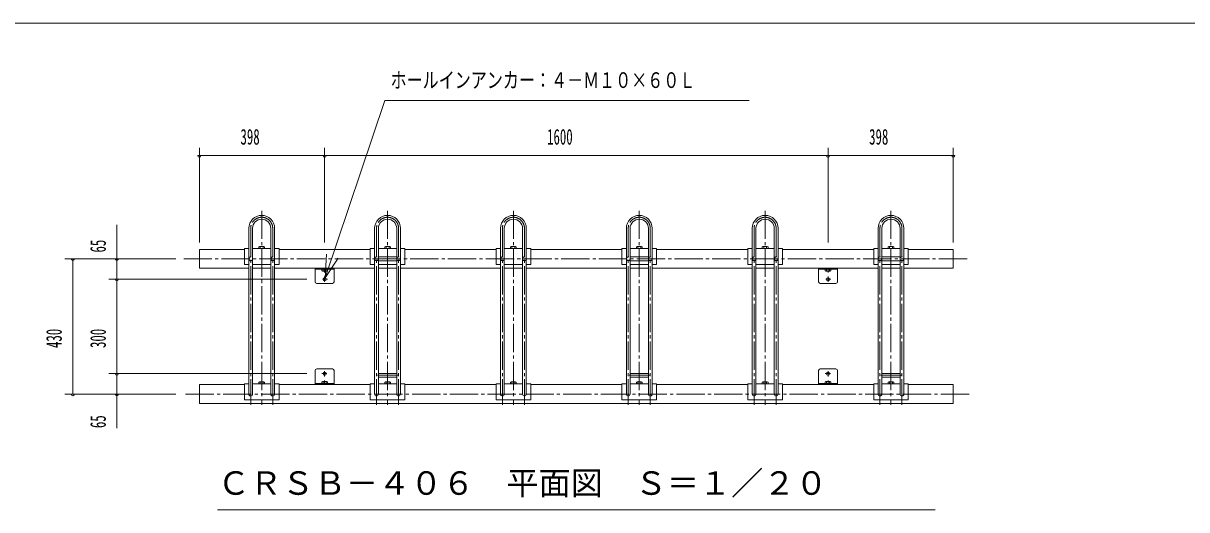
# Model space of a CAD drawing. Units: millimetres, scale not verified. Extents: x -5740 to 5740, y -4020 to 4020.
# Drawn here: x -2123 to 1575, y 2474 to 4020 of the extents above; entities that cross this region are included whole.
import ezdxf
from ezdxf.enums import TextEntityAlignment as Align

# ---------------------------------------------------------------- set-up
doc = ezdxf.new("R2010")
doc.units = ezdxf.units.MM
doc.header["$LTSCALE"] = 10
doc.linetypes.add('CHAIN2', pattern=[12, 9, -1, 1, -1])
doc.linetypes.add('DASHED3', pattern=[4, 3, -1])
for name, color, linetype, lineweight in [('0-2_2_0_BOLD', 7, 'Continuous', 18), ('0-3_HIDDEN', 3, 'DASHED3', 18), ('0-4_2_2_CENTER', 3, 'CHAIN2', 18), ('0-5_2_5_DIM', 3, 'Continuous', 18), ('0-7_F_F_', 5, 'Continuous', 18)]:
    doc.layers.add(name, color=color, linetype=linetype, lineweight=lineweight)
doc.styles.add('ＭＳ ゴシック', font='')
doc.styles.get('ＭＳ ゴシック').set_extended_font_data('MS Gothic')

msp = doc.modelspace()

# ---------------------------------------------------------------- linework, layer by layer
at = {"layer": '0-2_2_0_BOLD'}
for p, q in [((-1406.3, 3368.41), (-1406.3, 2841.4)), ((-1394.3, 3368.41), (-1394.3, 2841.4)), ((-1336.3, 3368.41), (-1336.3, 2841.4)), ((-1324.3, 3368.41), (-1324.3, 2841.4)), ((-1006.3, 3368.41), (-1006.3, 2841.4)), ((-994.3, 3368.41), (-994.3, 2841.4)), ((-936.3, 3368.41), (-936.3, 2841.4)), ((-924.3, 3368.41), (-924.3, 2841.4)), ((-606.3, 3368.41), (-606.3, 2841.4)), ((-594.3, 3368.41), (-594.3, 2841.4)), ((-536.3, 3368.41), (-536.3, 2841.4)), ((-524.3, 3368.41), (-524.3, 2841.4)), ((-206.3, 3368.41), (-206.3, 2841.4)), ((-194.3, 3368.41), (-194.3, 2841.4)), ((-136.3, 3368.41), (-136.3, 2841.4)), ((-124.3, 3368.41), (-124.3, 2841.4)), ((193.7, 3368.41), (193.7, 2841.4)), ((205.7, 3368.41), (205.7, 2841.4)), ((263.7, 3368.41), (263.7, 2841.4)), ((275.7, 3368.41), (275.7, 2841.4)), ((593.7, 3368.41), (593.7, 2841.4)), ((605.7, 3368.41), (605.7, 2841.4)), ((663.7, 3368.41), (663.7, 2841.4)), ((675.7, 3368.41), (675.7, 2841.4)), ((-1563.3, 3301.4), (-1563.3, 3241.4)), ((-1420.3, 3301.4), (-1563.3, 3301.4)), ((-1420.3, 3303.7), (-1406.3, 3303.7)), ((-1420.3, 3253.71), (-1420.3, 3303.7)), ((-1394.3, 3303.7), (-1336.3, 3303.7)), ((-1374.5, 3309.21), (-1374.5, 3303.7)), ((-1372.2, 3310.1), (-1358.4, 3310.1)), ((-1369.9, 3303.7), (-1369.9, 3309.21)), ((-1360.7, 3303.7), (-1360.7, 3309.21)), ((-1356.1, 3303.7), (-1356.1, 3309.21)), ((-1020.3, 3301.4), (-1310.3, 3301.4)), ((-1020.3, 3303.7), (-1006.3, 3303.7)), ((-1020.3, 3253.71), (-1020.3, 3303.7)), ((-994.3, 3303.7), (-936.3, 3303.7)), ((-974.5, 3309.21), (-974.5, 3303.7)), ((-972.2, 3310.1), (-958.4, 3310.1)), ((-969.9, 3303.7), (-969.9, 3309.21)), ((-960.7, 3303.7), (-960.7, 3309.21)), ((-956.1, 3303.7), (-956.1, 3309.21)), ((-620.3, 3301.4), (-910.3, 3301.4)), ((-620.3, 3303.7), (-606.3, 3303.7)), ((-620.3, 3253.71), (-620.3, 3303.7)), ((-594.3, 3303.7), (-536.3, 3303.7)), ((-574.5, 3309.21), (-574.5, 3303.7)), ((-572.2, 3310.1), (-558.4, 3310.1)), ((-569.9, 3303.7), (-569.9, 3309.21)), ((-560.7, 3303.7), (-560.7, 3309.21)), ((-556.1, 3303.7), (-556.1, 3309.21)), ((-220.3, 3301.4), (-510.3, 3301.4)), ((-220.3, 3303.7), (-206.3, 3303.7)), ((-220.3, 3253.71), (-220.3, 3303.7)), ((-194.3, 3303.7), (-136.3, 3303.7)), ((-174.5, 3309.21), (-174.5, 3303.7)), ((-172.2, 3310.1), (-158.4, 3310.1)), ((-169.9, 3303.7), (-169.9, 3309.21)), ((-160.7, 3303.7), (-160.7, 3309.21)), ((-156.1, 3303.7), (-156.1, 3309.21)), ((-110.3, 3303.7), (-124.3, 3303.7)), ((-110.3, 3253.71), (-110.3, 3303.7)), ((179.7, 3301.4), (-110.3, 3301.4)), ((205.7, 3303.7), (263.7, 3303.7)), ((225.5, 3309.21), (225.5, 3303.7)), ((227.8, 3310.1), (241.6, 3310.1)), ((230.1, 3303.7), (230.1, 3309.21)), ((239.3, 3303.7), (239.3, 3309.21)), ((243.9, 3303.7), (243.9, 3309.21)), ((289.7, 3303.7), (275.7, 3303.7)), ((289.7, 3253.71), (289.7, 3303.7)), ((579.7, 3301.4), (289.7, 3301.4)), ((579.7, 3303.7), (593.7, 3303.7)), ((579.7, 3253.71), (579.7, 3303.7)), ((605.7, 3303.7), (663.7, 3303.7)), ((625.5, 3309.21), (625.5, 3303.7)), ((627.8, 3310.1), (641.6, 3310.1)), ((630.1, 3303.7), (630.1, 3309.21)), ((639.3, 3303.7), (639.3, 3309.21)), ((643.9, 3303.7), (643.9, 3309.21)), ((689.7, 3303.7), (675.7, 3303.7)), ((-936.3, 3277.4), (-994.3, 3277.4)), ((-936.3, 3265.4), (-994.3, 3265.4)), ((-136.3, 3277.4), (-194.3, 3277.4)), ((-136.3, 3265.4), (-194.3, 3265.4)), ((663.7, 3277.4), (605.7, 3277.4)), ((663.7, 3265.4), (605.7, 3265.4)), ((-1563.3, 3241.4), (-1406.3, 3241.4)), ((-1406.3, 3253.71), (-1420.3, 3253.71)), ((-1336.3, 3253.71), (-1394.3, 3253.71)), ((-1394.3, 3241.4), (-1336.3, 3241.4)), ((-1324.3, 3241.4), (-1006.3, 3241.4)), ((-1195.3, 3198.41), (-1195.3, 3241.4)), ((-1195.3, 3238.2), (-1135.3, 3238.2)), ((-1174.5, 3238.2), (-1174.5, 3232.7)), ((-1158.4, 3231.8), (-1172.2, 3231.8)), ((-1169.9, 3238.2), (-1169.9, 3232.7)), ((-1160.7, 3238.2), (-1160.7, 3232.7)), ((-1156.1, 3232.7), (-1156.1, 3238.2)), ((-1135.3, 3198.41), (-1135.3, 3241.4)), ((-1006.3, 3253.71), (-1020.3, 3253.71)), ((-936.3, 3253.71), (-994.3, 3253.71)), ((-994.3, 3241.4), (-936.3, 3241.4)), ((-924.3, 3241.4), (-606.3, 3241.4)), ((-606.3, 3253.71), (-620.3, 3253.71)), ((-536.3, 3253.71), (-594.3, 3253.71)), ((-594.3, 3241.4), (-536.3, 3241.4)), ((-524.3, 3241.4), (-206.3, 3241.4)), ((-206.3, 3253.71), (-220.3, 3253.71)), ((-136.3, 3253.71), (-194.3, 3253.71)), ((-194.3, 3241.4), (-136.3, 3241.4)), ((-124.3, 3253.71), (-110.3, 3253.71)), ((-124.3, 3241.4), (193.7, 3241.4)), ((263.7, 3253.71), (205.7, 3253.71)), ((205.7, 3241.4), (263.7, 3241.4)), ((275.7, 3253.71), (289.7, 3253.71)), ((275.7, 3241.4), (593.7, 3241.4)), ((404.7, 3198.41), (404.7, 3241.4)), ((404.7, 3238.2), (464.7, 3238.2)), ((425.5, 3238.2), (425.5, 3232.7)), ((441.6, 3231.8), (427.8, 3231.8)), ((430.1, 3238.2), (430.1, 3232.7)), ((439.3, 3238.2), (439.3, 3232.7)), ((443.9, 3232.7), (443.9, 3238.2)), ((464.7, 3198.41), (464.7, 3241.4)), ((593.7, 3253.71), (579.7, 3253.71)), ((663.7, 3253.71), (605.7, 3253.71)), ((605.7, 3241.4), (663.7, 3241.4)), ((-1190.3, 3193.4), (-1140.3, 3193.4)), ((409.7, 3193.4), (459.7, 3193.4)), ((-1140.3, 2921.41), (-1190.3, 2921.41)), ((459.7, 2921.41), (409.7, 2921.41)), ((-1195.3, 2916.4), (-1195.3, 2871.41)), ((-1135.3, 2916.4), (-1135.3, 2871.41)), ((-936.3, 2907.4), (-994.3, 2907.4)), ((-936.3, 2895.4), (-994.3, 2895.4)), ((-136.3, 2907.4), (-194.3, 2907.4)), ((-136.3, 2895.4), (-194.3, 2895.4)), ((404.7, 2916.4), (404.7, 2871.41)), ((464.7, 2916.4), (464.7, 2871.41)), ((663.7, 2907.4), (605.7, 2907.4)), ((663.7, 2895.4), (605.7, 2895.4)), ((-1563.3, 2871.41), (-1563.3, 2811.4)), ((-1420.3, 2871.41), (-1563.3, 2871.41)), ((-1420.3, 2823.7), (-1420.3, 2873.71)), ((-1420.3, 2873.71), (-1406.3, 2873.71)), ((-1394.3, 2873.71), (-1336.3, 2873.71)), ((-1374.5, 2879.2), (-1374.5, 2873.71)), ((-1372.2, 2880.11), (-1358.4, 2880.11)), ((-1369.9, 2873.71), (-1369.9, 2879.2)), ((-1360.7, 2873.71), (-1360.7, 2879.2)), ((-1356.1, 2873.71), (-1356.1, 2879.2)), ((-1324.3, 2873.71), (-1310.3, 2873.71)), ((-1310.3, 2823.7), (-1310.3, 2873.71)), ((-1020.3, 2871.41), (-1310.3, 2871.41)), ((-1135.3, 2874.6), (-1195.3, 2874.6)), ((-1174.5, 2880.11), (-1174.5, 2874.6)), ((-1172.2, 2881), (-1158.4, 2881)), ((-1169.9, 2874.6), (-1169.9, 2880.11)), ((-1160.7, 2874.6), (-1160.7, 2880.11)), ((-1156.1, 2874.6), (-1156.1, 2880.11)), ((-1020.3, 2823.7), (-1020.3, 2873.71)), ((-1020.3, 2873.71), (-1006.3, 2873.71)), ((-994.3, 2873.71), (-936.3, 2873.71)), ((-974.5, 2879.2), (-974.5, 2873.71)), ((-972.2, 2880.11), (-958.4, 2880.11)), ((-969.9, 2873.71), (-969.9, 2879.2)), ((-960.7, 2873.71), (-960.7, 2879.2)), ((-956.1, 2873.71), (-956.1, 2879.2)), ((-924.3, 2873.71), (-910.3, 2873.71)), ((-910.3, 2823.7), (-910.3, 2873.71)), ((-620.3, 2871.41), (-910.3, 2871.41)), ((-620.3, 2823.7), (-620.3, 2873.71)), ((-620.3, 2873.71), (-606.3, 2873.71)), ((-594.3, 2873.71), (-536.3, 2873.71)), ((-574.5, 2879.2), (-574.5, 2873.71)), ((-572.2, 2880.11), (-558.4, 2880.11)), ((-569.9, 2873.71), (-569.9, 2879.2)), ((-560.7, 2873.71), (-560.7, 2879.2)), ((-556.1, 2873.71), (-556.1, 2879.2)), ((-524.3, 2873.71), (-510.3, 2873.71)), ((-510.3, 2823.7), (-510.3, 2873.71)), ((-220.3, 2871.41), (-510.3, 2871.41)), ((-220.3, 2873.71), (-206.3, 2873.71)), ((-194.3, 2873.71), (-136.3, 2873.71)), ((-174.5, 2879.2), (-174.5, 2873.71)), ((-172.2, 2880.11), (-158.4, 2880.11)), ((-169.9, 2873.71), (-169.9, 2879.2)), ((-160.7, 2873.71), (-160.7, 2879.2)), ((-156.1, 2873.71), (-156.1, 2879.2)), ((-124.3, 2873.71), (-110.3, 2873.71)), ((-110.3, 2823.7), (-110.3, 2873.71)), ((179.7, 2871.41), (-110.3, 2871.41)), ((179.7, 2823.7), (179.7, 2873.71)), ((179.7, 2873.71), (193.7, 2873.71)), ((205.7, 2873.71), (263.7, 2873.71)), ((225.5, 2879.2), (225.5, 2873.71)), ((227.8, 2880.11), (241.6, 2880.11)), ((230.1, 2873.71), (230.1, 2879.2)), ((239.3, 2873.71), (239.3, 2879.2)), ((243.9, 2873.71), (243.9, 2879.2)), ((275.7, 2873.71), (289.7, 2873.71)), ((289.7, 2823.7), (289.7, 2873.71)), ((579.7, 2871.41), (289.7, 2871.41)), ((464.7, 2874.6), (404.7, 2874.6)), ((425.5, 2880.11), (425.5, 2874.6)), ((427.8, 2881), (441.6, 2881)), ((430.1, 2874.6), (430.1, 2880.11)), ((439.3, 2874.6), (439.3, 2880.11)), ((443.9, 2874.6), (443.9, 2880.11)), ((579.7, 2873.71), (593.7, 2873.71)), ((605.7, 2873.71), (663.7, 2873.71)), ((625.5, 2879.2), (625.5, 2873.71)), ((627.8, 2880.11), (641.6, 2880.11)), ((630.1, 2873.71), (630.1, 2879.2)), ((639.3, 2873.71), (639.3, 2879.2)), ((643.9, 2873.71), (643.9, 2879.2)), ((675.7, 2873.71), (689.7, 2873.71)), ((689.7, 2823.7), (689.7, 2873.71)), ((832.7, 2871.41), (689.7, 2871.41)), ((832.7, 2811.4), (832.7, 2871.41)), ((-1563.3, 2811.4), (832.7, 2811.4)), ((-1310.3, 2823.7), (-1420.3, 2823.7)), ((-910.3, 2823.7), (-1020.3, 2823.7)), ((-510.3, 2823.7), (-620.3, 2823.7)), ((289.7, 2823.7), (179.7, 2823.7))]:
    msp.add_line(p, q, dxfattribs=at)
for points in [[(-1324.3, 3253.71), (-1310.3, 3253.71), (-1310.3, 3303.7), (-1324.3, 3303.7)], [(-924.3, 3253.71), (-910.3, 3253.71), (-910.3, 3303.7), (-924.3, 3303.7)], [(-524.3, 3253.71), (-510.3, 3253.71), (-510.3, 3303.7), (-524.3, 3303.7)], [(193.7, 3253.71), (179.7, 3253.71), (179.7, 3303.7), (193.7, 3303.7)], [(675.7, 3253.71), (689.7, 3253.71), (689.7, 3303.7)], [(675.7, 3241.4), (832.7, 3241.4), (832.7, 3301.4), (689.7, 3301.4)], [(-110.3, 2823.7), (-220.3, 2823.7), (-220.3, 2873.71)], [(689.7, 2823.7), (579.7, 2823.7), (579.7, 2873.71)]]:
    msp.add_lwpolyline(points, dxfattribs=at)
for centre in [(-1165.3, 3206.41), (434.7, 3206.41), (-1165.3, 2906.4), (434.7, 2906.4)]:
    msp.add_circle(centre, 5, dxfattribs=at)
for centre, radius, start, end in [((-1365.3, 3368.41), 41, 0, 180), ((-965.3, 3368.41), 41, 0, 180), ((-565.3, 3368.41), 41, 0, 180), ((-165.3, 3368.41), 41, 0, 180), ((234.7, 3368.41), 41, 0, 180), ((634.7, 3368.41), 41, 0, 180), ((-1365.3, 3368.41), 29, 0, 180), ((-965.3, 3368.41), 29, 0, 180), ((-565.3, 3368.41), 29, 0, 180), ((-165.3, 3368.41), 29, 0, 180), ((234.7, 3368.41), 29, 0, 180), ((634.7, 3368.41), 29, 0, 180), ((-1372.2, 3306.7), 3.4, 47.29999, 132.7), ((-1365.3, 3297.9), 12.2, 67.89999, 112.09999), ((-1358.4, 3306.7), 3.4, 47.29999, 132.7), ((-972.2, 3306.7), 3.4, 47.29999, 132.7), ((-965.3, 3297.9), 12.2, 67.89999, 112.09999), ((-958.4, 3306.7), 3.4, 47.29999, 132.7), ((-572.2, 3306.7), 3.4, 47.29999, 132.7), ((-565.3, 3297.9), 12.2, 67.89999, 112.09999), ((-558.4, 3306.7), 3.4, 47.29999, 132.7), ((-172.2, 3306.7), 3.4, 47.29999, 132.7), ((-165.3, 3297.9), 12.2, 67.89999, 112.09999), ((-158.4, 3306.7), 3.4, 47.29999, 132.7), ((227.8, 3306.7), 3.4, 47.29999, 132.7), ((234.7, 3297.9), 12.2, 67.89999, 112.09999), ((241.6, 3306.7), 3.4, 47.29999, 132.7), ((627.8, 3306.7), 3.4, 47.29999, 132.7), ((634.7, 3297.9), 12.2, 67.89999, 112.09999), ((641.6, 3306.7), 3.4, 47.29999, 132.7), ((-1172.2, 3235.2), 3.4, 227.29999, 312.70001), ((-1165.3, 3244), 12.2, 247.89999, 292.09998), ((-1158.4, 3235.2), 3.4, 227.29999, 312.70001), ((427.8, 3235.2), 3.4, 227.29999, 312.70001), ((434.7, 3244), 12.2, 247.89999, 292.09998), ((441.6, 3235.2), 3.4, 227.29999, 312.70001), ((-1190.3, 3198.41), 5, 180, 270), ((-1140.3, 3198.41), 5, 270, 0), ((409.7, 3198.41), 5, 180, 270), ((459.7, 3198.41), 5, 270, 0), ((-1190.3, 2916.4), 5, 90, 180), ((-1140.3, 2916.4), 5, 0, 90), ((409.7, 2916.4), 5, 90, 180), ((459.7, 2916.4), 5, 0, 90), ((-1372.2, 2876.7), 3.4, 47.29999, 132.7), ((-1365.3, 2867.91), 12.2, 67.89999, 112.09999), ((-1358.4, 2876.7), 3.4, 47.29999, 132.7), ((-1172.2, 2877.6), 3.4, 47.29999, 132.7), ((-1165.3, 2868.8), 12.2, 67.89999, 112.09999), ((-1158.4, 2877.6), 3.4, 47.29999, 132.7), ((-972.2, 2876.7), 3.4, 47.29999, 132.7), ((-965.3, 2867.91), 12.2, 67.89999, 112.09999), ((-958.4, 2876.7), 3.4, 47.29999, 132.7), ((-572.2, 2876.7), 3.4, 47.29999, 132.7), ((-565.3, 2867.91), 12.2, 67.89999, 112.09999), ((-558.4, 2876.7), 3.4, 47.29999, 132.7), ((-172.2, 2876.7), 3.4, 47.29999, 132.7), ((-165.3, 2867.91), 12.2, 67.89999, 112.09999), ((-158.4, 2876.7), 3.4, 47.29999, 132.7), ((227.8, 2876.7), 3.4, 47.29999, 132.7), ((234.7, 2867.91), 12.2, 67.89999, 112.09999), ((241.6, 2876.7), 3.4, 47.29999, 132.7), ((427.8, 2877.6), 3.4, 47.29999, 132.7), ((434.7, 2868.8), 12.2, 67.89999, 112.09999), ((441.6, 2877.6), 3.4, 47.29999, 132.7), ((627.8, 2876.7), 3.4, 47.29999, 132.7), ((634.7, 2867.91), 12.2, 67.89999, 112.09999), ((641.6, 2876.7), 3.4, 47.29999, 132.7), ((-1400.3, 2841.4), 6, 180, 0), ((-1330.3, 2841.4), 6, 180, 0), ((-1000.3, 2841.4), 6, 180, 0), ((-930.3, 2841.4), 6, 180, 0), ((-600.3, 2841.4), 6, 180, 0), ((-530.3, 2841.4), 6, 180, 0), ((-200.3, 2841.4), 6, 180, 0), ((-130.3, 2841.4), 6, 180, 0), ((199.7, 2841.4), 6, 180, 0), ((269.7, 2841.4), 6, 180, 0), ((599.7, 2841.4), 6, 180, 0), ((669.7, 2841.4), 6, 180, 0)]:
    msp.add_arc(centre, radius, start, end, dxfattribs=at)
at = {"layer": '0-3_HIDDEN'}
for centre in [(-1400.3, 3271.4), (-1330.3, 3271.4), (-1000.3, 3271.4), (-930.3, 3271.4), (-600.3, 3271.4), (-530.3, 3271.4), (-200.3, 3271.4), (-130.3, 3271.4), (199.7, 3271.4), (269.7, 3271.4), (599.7, 3271.4), (669.7, 3271.4)]:
    msp.add_circle(centre, 6, dxfattribs=at)
at = {"layer": '0-4_2_2_CENTER'}
for p, q in [((-1365.3, 3424.4), (-1365.3, 2807.4)), ((-965.3, 3424.4), (-965.3, 2807.4)), ((-565.3, 3424.4), (-565.3, 2807.4)), ((-165.3, 3424.4), (-165.3, 2807.4)), ((234.7, 3424.4), (234.7, 2807.4)), ((634.7, 3424.4), (634.7, 2807.4)), ((-1400.3, 3368.41), (-1400.3, 2807.4)), ((-1330.3, 3368.41), (-1330.3, 2807.4)), ((-1000.3, 3368.41), (-1000.3, 2807.4)), ((-930.3, 3368.41), (-930.3, 2807.4)), ((-600.3, 3368.41), (-600.3, 2807.4)), ((-530.3, 3368.41), (-530.3, 2807.4)), ((-200.3, 3368.41), (-200.3, 2807.4)), ((-130.3, 3368.41), (-130.3, 2807.4)), ((199.7, 3368.41), (199.7, 2807.4)), ((269.7, 3368.41), (269.7, 2807.4)), ((599.7, 3368.41), (599.7, 2807.4)), ((669.7, 3368.41), (669.7, 2807.4)), ((-1613.3, 3271.41), (882.7, 3271.41)), ((-1165.3, 3228.3), (-1165.3, 3242.2)), ((434.7, 3228.3), (434.7, 3242.2)), ((-1172.6, 3206.41), (-1156.4, 3206.41)), ((-1165.3, 3198.6), (-1165.3, 3215.11)), ((427.4, 3206.41), (443.6, 3206.41)), ((434.7, 3198.6), (434.7, 3215.11)), ((-1158, 2906.4), (-1174.2, 2906.4)), ((-1165.3, 2914.2), (-1165.3, 2897.7)), ((-1165.3, 2884.5), (-1165.3, 2870.6)), ((-932.9, 2901.4), (-997.5, 2901.4)), ((-132.9, 2901.4), (-197.5, 2901.4)), ((442, 2906.4), (425.8, 2906.4)), ((434.7, 2914.2), (434.7, 2897.7)), ((434.7, 2884.5), (434.7, 2870.6)), ((667.1, 2901.4), (602.5, 2901.4)), ((882.7, 2841.41), (-1613.3, 2841.41))]:
    msp.add_line(p, q, dxfattribs=at)
for centre in [(-1365.3, 3368.41), (-965.3, 3368.41), (-565.3, 3368.41), (-165.3, 3368.41), (234.7, 3368.41), (634.7, 3368.41)]:
    msp.add_arc(centre, 35, 0, 180, dxfattribs=at)
at = {"layer": '0-5_2_5_DIM'}
for p, q in [((-974.5, 3774.4), (-1163.7, 3211.14)), ((-974.5, 3774.4), (184.2, 3774.4)), ((-1563.3, 3323.35), (-1563.3, 3624.41)), ((-1165.3, 3323.35), (-1165.3, 3624.41)), ((434.7, 3323.35), (434.7, 3624.41)), ((832.7, 3323.35), (832.7, 3624.41)), ((-1558.3, 3599.4), (-1568.3, 3599.4)), ((-1563.3, 3599.4), (832.7, 3599.4)), ((-1160.3, 3599.4), (-1170.3, 3599.4)), ((439.7, 3599.4), (429.7, 3599.4)), ((837.7, 3599.4), (827.7, 3599.4)), ((-1825.8, 3379.4), (-1825.8, 2733.41)), ((-1638.3, 3271.41), (-1990.8, 3271.41)), ((-1960.8, 3271.41), (-1970.8, 3271.41)), ((-1965.8, 3271.41), (-1965.8, 2841.41)), ((-1820.8, 3271.41), (-1830.8, 3271.41)), ((-1163.7, 3211.14), (-1159, 3286)), ((-1163.7, 3211.14), (-1122.2, 3273.64)), ((-1221.7, 3206.41), (-1850.8, 3206.41)), ((-1820.8, 3206.41), (-1830.8, 3206.41)), ((-1221.7, 2906.4), (-1850.8, 2906.4)), ((-1820.8, 2906.4), (-1830.8, 2906.4)), ((-1638.3, 2841.41), (-1990.8, 2841.41)), ((-1960.8, 2841.41), (-1970.8, 2841.41)), ((-1820.8, 2841.41), (-1830.8, 2841.41)), ((774.7, 2473.9), (-1505.3, 2473.9))]:
    msp.add_line(p, q, dxfattribs=at)
for centre in [(-1563.3, 3599.4), (-1165.3, 3599.4), (434.7, 3599.4), (832.7, 3599.4), (-1965.8, 3271.41), (-1825.8, 3271.41), (-1825.8, 3206.41), (-1825.8, 2906.4), (-1965.8, 2841.41), (-1825.8, 2841.41)]:
    msp.add_arc(centre, 5, 180, 0, dxfattribs=at)
at = {"layer": '0-7_F_F_'}
msp.add_line((-5740, 4020), (5740, 4020), dxfattribs=at)

# ---------------------------------------------------------------- texts
at = {"layer": '0-5_2_5_DIM', "color": 7, "style": 'ＭＳ ゴシック'}
for s, width, p in [('ホールインアンカー：４－Ｍ１０×６０Ｌ', 0.75, (-955.8, 3799.45)), ('398', 0.6, (-1432.8, 3619.4)), ('1600', 0.6, (-458.3, 3619.4)), ('398', 0.6, (565.2, 3619.4))]:
    msp.add_text(s, height=49.85, dxfattribs=dict(at, width=width)).set_placement(p, align=Align.BOTTOM_LEFT)
at = {"layer": '0-5_2_5_DIM', "color": 7, "style": 'ＭＳ ゴシック', "width": 0.6}
for s, p in [('65', (-1845.8, 3291.4)), ('430', (-1985.8, 2987.91)), ('300', (-1845.8, 2987.91)), ('65', (-1845.8, 2733.41))]:
    msp.add_text(s, height=49.85, rotation=90, dxfattribs=at).set_placement(p, align=Align.BOTTOM_LEFT)
at = {"layer": '0-5_2_5_DIM', "color": 7, "style": 'ＭＳ ゴシック'}
msp.add_text('ＣＲＳＢ－４０６\u3000平面図\u3000Ｓ＝１／２０', height=74.78, dxfattribs=at).set_placement((-1505.3, 2498.9), align=Align.BOTTOM_LEFT)

doc.saveas('drawing.dxf')
